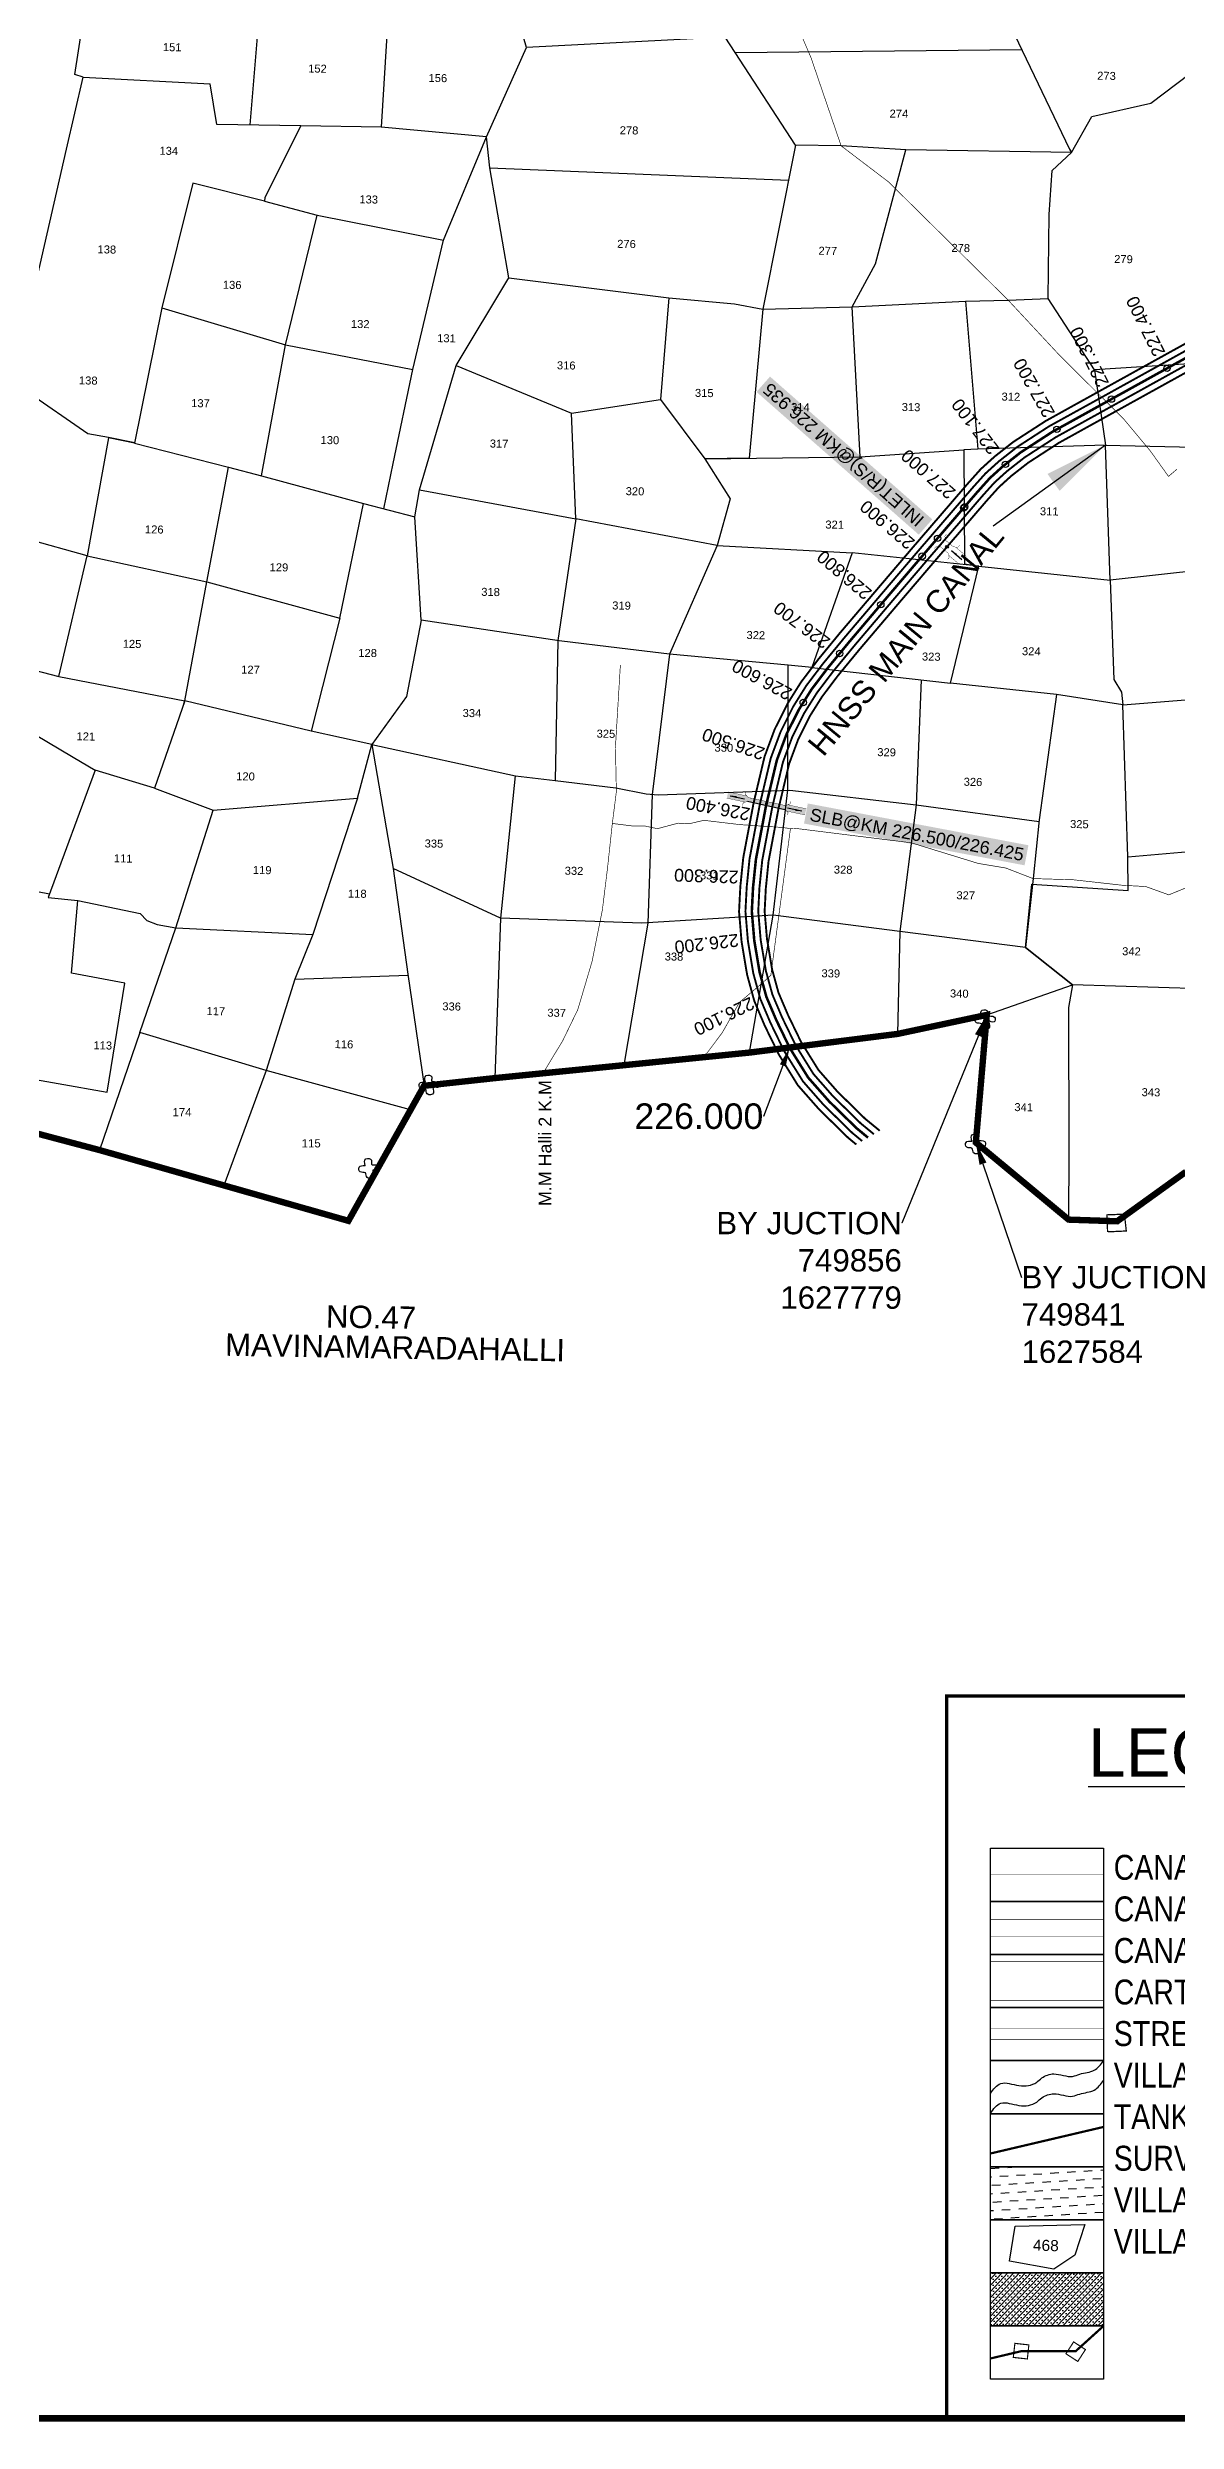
# Model space of a CAD drawing. Header units: feet. Extents: x 745555 to 752207, y 1625558 to 1632619.
# Drawn here: x 748389 to 750157, y 1625558 to 1629276 of the extents above; entities that cross this region are included whole.
import ezdxf
from ezdxf import colors
from ezdxf.entities.mleader import LeaderData, LeaderLine
from ezdxf.enums import TextEntityAlignment as Align
from ezdxf.math import Vec2, Vec3

# ---------------------------------------------------------------- set-up
doc = ezdxf.new("R2010")
doc.units = ezdxf.units.FT
doc.header["$LTSCALE"] = 15
doc.header["$MEASUREMENT"] = 0
doc.header["$PDMODE"] = 32
doc.header["$PDSIZE"] = 10
doc.linetypes.add('ACAD_ISO02W100', pattern=[15, 12, -3])
doc.linetypes.add('HIDDEN2', pattern=[0.1875, 0.125, -0.0625])
for name, color, linetype in [('CANAL1', 7, 'Continuous'), ('CRDS STONES', 7, 'Continuous'), ('CSMark', 72, 'Continuous'), ('PAPER SIZE', 10, 'Continuous'), ('PLOT', 7, 'Continuous'), ('PLOT NO', 7, 'Continuous'), ('ROADS', 6, 'Continuous'), ('STRUCTURE', 5, 'Continuous'), ('TABLE', 7, 'Continuous'), ('tank', 4, 'Continuous'), ('TEXT', 1, 'Continuous'), ('TITLEBLOCK', 7, 'Continuous'), ('VILLAGE', 30, 'Continuous'), ('VILLAGE STONES', 240, 'Continuous')]:
    doc.layers.add(name, color=color, linetype=linetype)
doc.layers.add('VILLAGE BOUNDRY', color=5, linetype='HIDDEN2', lineweight=100)
doc.styles.add('A', font='arial.ttf')
doc.styles.add('ARIALN', font='ARIALN.TTF')
doc.styles.get("Standard").update_dxf_attribs({"font": 'arial.ttf'})
doc.linetypes.add('DOTS', pattern='A,1e-06,-3,["●",Standard,S=3,R=0,X=-1.25,Y=-1.25],-3', length=6.000001)
doc.dimstyles.get("Standard").update_dxf_attribs({"dimtxt": 0.18, "dimasz": 40, "dimexe": 0.18, "dimexo": 0.0625, "dimgap": 0.09, "dimtad": 0, "dimtih": 1, "dimtoh": 1, "dimdec": 4, "dimzin": 0, "dimdsep": 46, "dimtxsty": 'Standard', "dimcen": 0.09, "dimadec": 0, "dimazin": 0, "dimtfac": 1, "dimtdec": 4, "dimtofl": 0, "dimtmove": 0, "dimatfit": 3, "dimfxl": 1, "dimtolj": 1, "dimtzin": 0, "dimarcsym": 0})

# ---------------------------------------------------------------- blocks, each defined once
blk = doc.blocks.new('SLB')
at = {"layer": 'STRUCTURE'}
h = blk.add_hatch(dxfattribs=at)
h.set_pattern_fill('DOTS', color=6, scale=20, angle=320.3722, style=0)
h.set_pattern_definition([(320.372247934, (-159.4327, -72.9564), (1.2786241598, 0.5641323054), [0, -1.25])])
h.paths.add_polyline_path([(769699.5, 1706871.1), (769699.5, 1706861.1), (769729.1, 1706861.1), (769732.1, 1706863.1), (769792.1, 1706863.1), (769795.1, 1706861.1), (769824.7, 1706861.1), (769824.7, 1706871.1), (769795.1, 1706871.1), (769792.1, 1706869.1), (769732.1, 1706869.1), (769729.1, 1706871.1)])
at = {"layer": 'STRUCTURE', "color": 6, "linetype": 'ACAD_ISO02W100', "ltscale": 0.5, "const_width": 0.5}
for points in [[(769699.5, 1706871.1), (769729.1, 1706871.1)], [(769699.5, 1706861.1), (769729.1, 1706861.1)], [(769795.1, 1706871.1), (769824.7, 1706871.1)], [(769795.1, 1706861.1), (769824.7, 1706861.1)]]:
    blk.add_lwpolyline(points, dxfattribs=at)
at = {"layer": 'STRUCTURE', "color": 6, "const_width": 0.628}
for points in [[(769726.1, 1706877.1), (769726.1, 1706873.1), (769732.1, 1706869.1), (769792.1, 1706869.1), (769798.1, 1706873.1), (769798.1, 1706877.1)], [(769726.1, 1706855.1), (769726.1, 1706859.1), (769732.1, 1706863.1), (769792.1, 1706863.1), (769798.1, 1706859.1), (769798.1, 1706855.1)]]:
    blk.add_lwpolyline(points, dxfattribs=at)
at = {"layer": 'STRUCTURE', "color": 6}
blk.add_lwpolyline([(769732.1, 1706863.1), (769792.1, 1706863.1)], dxfattribs=at)
blk.add_lwpolyline([(769732.1, 1706863.1), (769792.1, 1706863.1)], dxfattribs=at)
at = {"layer": 'STRUCTURE', "color": 0}
blk.add_circle((769762.1, 1706866.1), 1.24, dxfattribs=at)
for points in [[(769703.8, 1706866), (769726.7, 1706866)], [(769818.6, 1706865.8), (769795.7, 1706865.8)]]:
    blk.add_leader(points, dimstyle='Standard', override={"dimasz": 10, "dimgap": 0.09, "dimtad": 0}, dxfattribs=at)
blk = doc.blocks.new('IN')
at = {"layer": 'STRUCTURE', "color": 190, "const_width": 0.5}
for points in [[(763871.3, 1696666), (763849.3, 1696666)], [(763895.1, 1696672), (763895.1, 1696668), (763889.1, 1696664), (763881.7, 1696664), (763874.3, 1696664), (763868.3, 1696668), (763868.3, 1696672)], [(763871.3, 1696649.2), (763849.3, 1696649.2)], [(763868.3, 1696643.2), (763868.3, 1696647.2), (763874.3, 1696651.2), (763881.7, 1696651.2), (763881.7, 1696651.2), (763881.7, 1696651.2), (763889.1, 1696651.2), (763895.1, 1696647.2), (763895.1, 1696643.2)]]:
    blk.add_lwpolyline(points, dxfattribs=at)
at = {"layer": 'STRUCTURE', "color": 0}
blk.add_circle((763881.7, 1696657.6), 2.11, dxfattribs=at)
blk.add_leader([(763872.7, 1696657.6), (763851.2, 1696657.6)], dimstyle='Standard', override={"dimasz": 10, "dimgap": 0.09, "dimtad": 0}, dxfattribs=at)

msp = doc.modelspace()

# ---------------------------------------------------------------- hatches: boundary and pattern name
at = {"layer": 'tank'}
h = msp.add_hatch(dxfattribs=at)
h.set_pattern_fill('DASH', color=256, scale=105.573523, angle=3.5405, style=0)
h.set_pattern_definition([(3.5405362, (77974.335, 151350.419), (12.35654499, 13.98646016), [13.19669034, -13.19669034])])
h.paths.add_polyline_path([(749865.6, 1625956.9), (750042.8, 1625956.9), (750042.8, 1625873.7), (749865.6, 1625873.7)])
at = {"layer": 'VILLAGE', "linetype": 'Continuous'}
h = msp.add_hatch(dxfattribs=at)
h.set_pattern_fill('SACNCR', color=256, scale=70.910198, angle=1.5303, style=0)
h.set_pattern_definition([(46.53031993, (77974.3346, 151350.419), (-4.82458718, 4.57351249), []), (46.53031993, (77979.034, 151350.545), (-4.82458718, 4.57351249), [0, -6.64783107])])
h.paths.add_polyline_path([(749865.6, 1625790.6), (750042.8, 1625790.6), (750042.8, 1625707.5), (749865.6, 1625707.5)])

# ---------------------------------------------------------------- linework, layer by layer
for p in [(749825.2, 1628556.4), (749825.2, 1628556.4), (749825.2, 1628556.4), (749782.8, 1628507.1), (749782.8, 1628507.1), (749782.8, 1628507.1)]:
    msp.add_point(p)
at = {"layer": 'CANAL1', "color": 1, "const_width": 3}
for points in [[(749655.6, 1627557.7), (749642.3, 1627568.7), (749596.9, 1627613.2), (749564, 1627650.5), (749534.2, 1627698.7), (749512.1, 1627743.9), (749495.8, 1627782.5), (749484.6, 1627823.3), (749475.9, 1627875), (749471.9, 1627922.4), (749473.9, 1627961.7), (749478.5, 1628007), (749494.7, 1628092.6), (749511.9, 1628165.4), (749527.8, 1628208.1), (749547.9, 1628248.2), (749568.9, 1628281.7), (749595.4, 1628316.7), (749629.7, 1628358.5), (749688.1, 1628427.1), (749743.5, 1628492.1), (749829.8, 1628592.3), (749850.6, 1628615.5), (749872.4, 1628635.2), (749901.5, 1628658), (749952.2, 1628690.8), (750032.3, 1628735.2), (750204.9, 1628830.7)], [(749692.3, 1627579.3), (749669, 1627598.4), (749625.9, 1627640.7), (749596.3, 1627674.4), (749569.2, 1627718), (749548.6, 1627760.5), (749533.6, 1627795.7), (749523.7, 1627831.9), (749515.6, 1627880), (749512, 1627923.1), (749513.8, 1627958.6), (749518.1, 1628001.2), (749533.8, 1628084.3), (749550.3, 1628153.8), (749564.5, 1628192.1), (749582.8, 1628228.6), (749601.9, 1628259), (749626.8, 1628292), (749660.4, 1628332.8), (749718.5, 1628401.2), (749773.9, 1628466.1), (749859.8, 1628565.9), (749879, 1628587.2), (749898.2, 1628604.6), (749924.8, 1628625.4), (749972.8, 1628656.5), (750051.7, 1628700.2), (750224.8, 1628796)]]:
    msp.add_lwpolyline(points, dxfattribs=at)
at = {"layer": 'CANAL1', "color": 5, "const_width": 3}
for points in [[(749664.8, 1627563.1), (749649, 1627576.1), (749604.1, 1627620.1), (749572.1, 1627656.5), (749542.9, 1627703.5), (749521.2, 1627748.1), (749505.2, 1627785.8), (749494.3, 1627825.5), (749485.8, 1627876.3), (749481.9, 1627922.6), (749483.9, 1627960.9), (749488.4, 1628005.5), (749504.5, 1628090.6), (749521.5, 1628162.5), (749537, 1628204.1), (749556.6, 1628243.3), (749577.1, 1628276.1), (749603.2, 1628310.5), (749637.4, 1628352), (749695.7, 1628420.6), (749751.1, 1628485.6), (749837.3, 1628585.7), (749857.7, 1628608.4), (749878.8, 1628627.5), (749907.3, 1628649.9), (749957.3, 1628682.3), (750037.2, 1628726.4), (750209.9, 1628822.1)], [(749683.1, 1627573.9), (749662.3, 1627591), (749618.6, 1627633.8), (749588.2, 1627668.5), (749560.5, 1627713.2), (749539.5, 1627756.4), (749524.2, 1627792.4), (749513.9, 1627829.8), (749505.7, 1627878.8), (749502, 1627922.9), (749503.8, 1627959.4), (749508.2, 1628002.7), (749524, 1628086.4), (749540.7, 1628156.7), (749555.3, 1628196.1), (749574.1, 1628233.5), (749593.6, 1628264.7), (749618.9, 1628298.1), (749652.8, 1628339.2), (749710.9, 1628407.7), (749766.3, 1628472.6), (749852.3, 1628572.5), (749871.9, 1628594.3), (749891.7, 1628612.2), (749919, 1628633.6), (749967.6, 1628665.1), (750046.8, 1628708.9), (750219.8, 1628804.7)]]:
    msp.add_lwpolyline(points, dxfattribs=at)
at = {"layer": 'CANAL1', "color": 1, "linetype": 'HIDDEN2', "ltscale": 5, "const_width": 4}
msp.add_lwpolyline([(749673.9, 1627568.5), (749655.6, 1627583.6), (749612.8, 1627625.5), (749580.2, 1627662.5), (749551.7, 1627708.3), (749530.4, 1627752.2), (749514.7, 1627789.1), (749504.1, 1627827.6), (749495.7, 1627877.5), (749491.9, 1627922.7), (749493.8, 1627960.1), (749498.3, 1628004.1), (749514.2, 1628088.5), (749515, 1628091.8), (749531.1, 1628159.6), (749546.2, 1628200.1), (749565.4, 1628238.4), (749572.5, 1628249.9), (749585.4, 1628270.4), (749611.1, 1628304.3), (749645.1, 1628345.6), (749703.3, 1628414.2), (749758.7, 1628479.1), (749825.2, 1628556.4), (749844.8, 1628579.1), (749864.8, 1628601.4), (749885.3, 1628619.9), (749913.2, 1628641.7), (749962.5, 1628673.7), (750042, 1628717.7), (750214.9, 1628813.4)], dxfattribs=at)
at = {"layer": 'CANAL1', "color": 1, "linetype": 'HIDDEN2', "ltscale": 100, "const_width": 0.869}
msp.add_lwpolyline([(749865.6, 1626414), (750042.8, 1626414)], dxfattribs=at)
at = {"layer": 'CANAL1', "color": 5, "ltscale": 100, "const_width": 0.869}
for points in [[(750042.8, 1626343.9), (749865.6, 1626343.9)], [(750042.8, 1626317.9), (749865.6, 1626317.9)]]:
    msp.add_lwpolyline(points, dxfattribs=at)
at = {"layer": 'CANAL1', "color": 1, "ltscale": 100, "const_width": 0.869}
for points in [[(750042.8, 1626278.2), (749865.6, 1626278.2)], [(750042.8, 1626217.4), (749865.6, 1626217.4)]]:
    msp.add_lwpolyline(points, dxfattribs=at)
at = {"layer": 'CSMark', "color": 3}
for p in [(750142.3, 1628773.2), (750055.2, 1628725), (749969.8, 1628677.7), (749889.2, 1628622.9), (749823.7, 1628554.6), (749758.7, 1628479.1), (749693.9, 1628403.1), (749629.5, 1628326.7), (749572.5, 1628249.9)]:
    msp.add_point(p, dxfattribs=at)
at = {"layer": 'PAPER SIZE', "color": 5}
for points, const_width in [([(752201.5, 1632614.1), (745560.3, 1632614.1), (745560.3, 1625562.9), (752201.5, 1625562.9)], 10), ([(750855.5, 1625562.9), (749797.1, 1625562.9), (749797.1, 1626694.2), (750855.5, 1626694.2)], 5)]:
    msp.add_lwpolyline(points, close=True, dxfattribs=dict(at, const_width=const_width))
at = {"layer": 'PLOT'}
for points in [[(748340.6, 1628775.1), (748373.1, 1628917.4), (748418.6, 1629116.4), (748444.4, 1629229.4), (748431.6, 1629233.5), (748457.3, 1629402.7), (748465.9, 1629448.8), (748499.4, 1629549.6), (748481, 1629600.7), (748497.6, 1629688.3)], [(750295.6, 1629070.5), (750234.5, 1628783.7), (750028.6, 1628771), (749956, 1628882.6), (749957.7, 1629014), (749962.3, 1629082.9), (749992.5, 1629111.2), (749732.9, 1629115.2), (749631.8, 1629121.7), (749560.3, 1629122.5), (749465.9, 1629267.6), (749450, 1629291.9), (749138.7, 1629275.5), (749120, 1629340.2), (749066.3, 1629517), (749070.2, 1629531.1), (749223.9, 1629549.4), (749246.6, 1629552.1), (749461, 1629577.8), (749504.3, 1629583.7)], [(748724.3, 1629380.4), (748705.4, 1629154.4)], [(748923.9, 1629355.2), (748911.2, 1629151)], [(749897.2, 1629309.3), (749989.4, 1629116.3), (749989.4, 1629116.3), (749992.5, 1629111.2), (750024.7, 1629167.6), (750117.1, 1629188.5), (750198.3, 1629249.9), (750295.6, 1629070.5), (750360.3, 1628951.2), (750513.9, 1628904.3), (750498, 1628936.1), (750440.7, 1629055), (750477.4, 1629174.8), (750491.9, 1629292.8)], [(749081.5, 1629087.3), (749076.2, 1629135.6), (749138.7, 1629275.5)], [(749465.9, 1629267.6), (749914.7, 1629272.7)], [(748444.4, 1629229.4), (748643.4, 1629218.8)], [(749076.2, 1629135.6), (748911.2, 1629151), (748785.3, 1629153.1), (748654, 1629155.2), (748643.4, 1629218.8)], [(748785.3, 1629153.1), (748728.9, 1629040.7), (748728.5, 1629035.2), (748811.1, 1629013.1), (749008.8, 1628973.9), (749076.2, 1629135.6)], [(748915.4, 1628553.3), (748930.2, 1628624.2), (748961.1, 1628771.3), (749008.8, 1628973.9), (749076.2, 1629135.6)], [(749560.3, 1629122.5), (749509.1, 1628865.7), (749487.6, 1628632.5), (749418.4, 1628631.6), (749661.7, 1628634.7), (749823.9, 1628645.7)], [(749661.7, 1628634.7), (749648.9, 1628869.7), (749685.8, 1628936.9), (749732.9, 1629115.2)], [(749111.4, 1628914.9), (749081.5, 1629087.3), (749549.4, 1629067.9)], [(748728.5, 1629035.2), (748616.1, 1629063.1), (748567.5, 1628868.1), (748761.4, 1628809.9)], [(748760.9, 1628807.9), (748811.1, 1629013.1)], [(748973.9, 1628378.8), (748963.9, 1628540.5), (748971.1, 1628583), (749028.6, 1628777.7), (749111.4, 1628914.9), (749362.1, 1628883.7), (749464.8, 1628874), (749509.1, 1628865.7), (749648.9, 1628869.7), (749659.4, 1628870), (749826.4, 1628878.3), (749893.6, 1628879.9), (749956, 1628882.6)], [(749362.1, 1628883.7), (749348.7, 1628724.2), (749418.4, 1628631.6), (749458.1, 1628569), (749437.5, 1628495.9), (749216.1, 1628537.5), (749209.7, 1628703), (749348.7, 1628724.2)], [(748567.5, 1628868.1), (748525, 1628656.1), (748672, 1628618.6)], [(749826.4, 1628878.3), (749845.8, 1628646.4)], [(748723.8, 1628604.9), (748761.2, 1628809.9), (748961.1, 1628771.3)], [(748525, 1628656.1), (748484.3, 1628664.5), (748450.9, 1628479.5), (748263.1, 1628532), (748321.6, 1628786.3), (748340.6, 1628775.1), (748355.3, 1628737.9), (748451.8, 1628671.3), (748484.4, 1628665.4), (748525.2, 1628657.2)], [(749028.6, 1628777.7), (749209.7, 1628703)], [(750028.6, 1628771), (750045.7, 1628653.1), (750370.8, 1628645.6), (750414.3, 1628644.6), (750425.7, 1628774.7)], [(750045.7, 1628653.1), (749845.8, 1628646.4), (749823.9, 1628645.7), (749825.1, 1628467.2), (749847.4, 1628463.2), (750053.3, 1628441.5), (750058.8, 1628286.1), (750071.1, 1628266.3), (750072.9, 1628246.5), (749969, 1628262.3), (749803.3, 1628280.1), (749847.4, 1628463.2), (749649, 1628484.1), (749585.9, 1628304.6), (749803.3, 1628280.1)], [(750374.1, 1628465.9), (750275.7, 1628466), (750053.3, 1628441.5), (750045.7, 1628653.1)], [(748406.5, 1628290.9), (748450.9, 1628479.5), (748638.4, 1628439), (748672, 1628618.6), (748723.8, 1628604.9), (748883.7, 1628561.6)], [(748602.2, 1628248.3), (748603.5, 1628252.6), (748638.4, 1628439), (748846.8, 1628382.2), (748883.7, 1628561.6), (748963.9, 1628540.5)], [(748971.1, 1628583), (749216.1, 1628537.5), (749187.8, 1628347)], [(749437.5, 1628495.9), (749363, 1628325.5)], [(749437.5, 1628495.9), (749649, 1628484.1)], [(750072.9, 1628246.5), (750249.8, 1628260.6), (750283.1, 1628264.2), (750275.7, 1628466)], [(748846.8, 1628382.2), (748801.8, 1628204.8)], [(749585.9, 1628304.6), (749548.9, 1628308.2), (749363, 1628325.5), (749284.4, 1628335.1), (749190.1, 1628346.7), (748973.9, 1628378.8), (748950.9, 1628259.1), (748896.6, 1628184.1)], [(749187.8, 1628347), (749183.6, 1628127.9)], [(749363, 1628325.5), (749335.8, 1628106), (749328.8, 1627904.1), (749291.2, 1627681.9)], [(748290.7, 1628246.2), (748307.8, 1628316.2), (748406.5, 1628290.9), (748603.5, 1628252.6), (748602.2, 1628248.3)], [(749488.3, 1627701.7), (749525.5, 1627916.9), (749548.3, 1628113.2), (749548.9, 1628308.2)], [(748896.6, 1628184.1), (748801.8, 1628204.8), (748603.5, 1628252.6), (748556, 1628115.8), (748647.9, 1628081.5)], [(749757.3, 1628285.3), (749749.3, 1628089.8), (749723.9, 1627891.4), (749720.1, 1627730.9)], [(749969, 1628262.3), (749942.2, 1628066.3), (749932.4, 1627974.2), (749920.4, 1627866.1), (749994.4, 1627807.7)], [(748391.7, 1627949.9), (748246.8, 1627978), (748292.6, 1628155.9), (748228.3, 1628178.8), (748290.7, 1628246.2), (748428.9, 1628164.1), (748463.2, 1628143.7)], [(749860, 1627760.7), (749994.4, 1627807.7), (749920.4, 1627866.1), (749930.5, 1627965.5), (750081.5, 1627955.6), (750080.7, 1628008.4), (750072.9, 1628246.5)], [(748874.3, 1628100.2), (748896.6, 1628184.1)], [(748896.6, 1628184.1), (748930.1, 1627989.9)], [(748896.6, 1628184.1), (749121.8, 1628134.9), (749183.6, 1628127.9), (749278.8, 1628116.5), (749326.5, 1628106.9), (749345, 1628105.2), (749551.3, 1628112.9), (749749.3, 1628089.8), (749941.8, 1628063.5)], [(748556, 1628115.8), (748463.3, 1628144.1), (748389.9, 1627944.8), (748436.2, 1627940.1)], [(749090, 1627661.8), (749098.7, 1627912.1), (749121.8, 1628134.9)], [(748589.5, 1627897), (748647.9, 1628081.5), (748874.3, 1628100.2), (748804.2, 1627886.7)], [(750080.7, 1628008.4), (750261, 1628023.9), (750524.3, 1628035.3), (750522.9, 1627946)], [(749920.4, 1627866.1), (749723.5, 1627891.4), (749525.5, 1627916.9), (749319.7, 1627904.4), (749098.2, 1627912.1), (748930.1, 1627989.9), (748953.1, 1627824.5), (748978.5, 1627649.7)], [(748240.1, 1627610), (748312.7, 1627742.2), (748328.7, 1627666.9), (748482.2, 1627639.6), (748509.8, 1627810.2), (748426, 1627825.8), (748436.2, 1627940.1), (748533.7, 1627919.7), (748544.4, 1627908.6), (748560.6, 1627902.4), (748589.5, 1627897)], [(750682.8, 1627917.6), (750579.1, 1627949.2), (750521.1, 1627945.9), (750288.4, 1627932.6), (750398.4, 1627795.2), (749994.4, 1627807.7), (749987.8, 1627772.5), (749988.5, 1627545.3), (749988.1, 1627440.1)], [(748957.3, 1627612), (748731, 1627673.7), (748533.5, 1627733.3), (748589.5, 1627897), (748804.2, 1627886.7), (748776, 1627816.6), (748731, 1627673.7)], [(748776, 1627816.6), (748953.4, 1627822.8)], [(748533.5, 1627733.3), (748470.3, 1627549)], [(748731, 1627673.7), (748664.8, 1627493.7)]]:
    msp.add_lwpolyline(points, dxfattribs=at)
at = {"layer": 'PLOT NO'}
for points in [[(749865.6, 1626455.6), (750042.8, 1626455.6), (750042.8, 1626372.5), (749865.6, 1626372.5)], [(749865.6, 1626372.5), (750042.8, 1626372.5), (750042.8, 1626289.3), (749865.6, 1626289.3)], [(749865.6, 1626289.3), (750042.8, 1626289.3), (750042.8, 1626206.2), (749865.6, 1626206.2)], [(749865.6, 1626206.2), (750042.8, 1626206.2), (750042.8, 1626123.1), (749865.6, 1626123.1)], [(749865.6, 1626123.1), (750042.8, 1626123.1), (750042.8, 1626040), (749865.6, 1626040)], [(749865.6, 1626040), (750042.8, 1626040), (750042.8, 1625956.9), (749865.6, 1625956.9)], [(749865.6, 1625956.9), (750042.8, 1625956.9), (750042.8, 1625873.7), (749865.6, 1625873.7)], [(749865.6, 1625873.7), (750042.8, 1625873.7), (750042.8, 1625790.6), (749865.6, 1625790.6)], [(749865.6, 1625790.6), (750042.8, 1625790.6), (750042.8, 1625707.5), (749865.6, 1625707.5)], [(749865.6, 1625707.5), (750042.8, 1625707.5), (750042.8, 1625624.4), (749865.6, 1625624.4)]]:
    msp.add_lwpolyline(points, close=True, dxfattribs=at)
msp.add_lwpolyline([(749895.3, 1625809.2), (749904.3, 1625863.9), (750013.8, 1625866.4), (749998, 1625818.4), (749964.9, 1625796.4), (749895.3, 1625809.2)], dxfattribs=at)
at = {"layer": 'PLOT NO', "color": 4}
for points in [[(749865.6, 1626071.7), (749881.8, 1626087.3), (749910.3, 1626084), (749938.1, 1626089.3), (749946.3, 1626095.9), (749965.1, 1626102.3), (749979.9, 1626099.9), (749994.4, 1626098.4), (750005.5, 1626101.9), (750028.4, 1626108.1), (750042.8, 1626123.1)], [(749865.6, 1626040.5), (749881.8, 1626056.2), (749910.3, 1626052.9), (749938.1, 1626058.2), (749946.3, 1626064.8), (749965.1, 1626071.2), (749979.9, 1626068.8), (749994.4, 1626067.2), (750005.5, 1626070.8), (750028.4, 1626076.9), (750042.8, 1626092)]]:
    msp.add_spline(points, degree=3, dxfattribs=at)
at = {"layer": 'ROADS', "linetype": 'HIDDEN2', "ltscale": 10, "const_width": 1}
for points in [[(750157.9, 1628615.3), (750144.6, 1628604), (750115.8, 1628644.3), (750074.3, 1628694), (749973.7, 1628793.9), (749893.6, 1628879.9), (749760.6, 1629011.3), (749705.9, 1629065.3), (749631.8, 1629121.7), (749605.6, 1629198.3), (749584.6, 1629259.8), (749552.4, 1629335)], [(749273.4, 1628060.5), (749279.7, 1628110.1), (749278.3, 1628180.8), (749286, 1628308.7)], [(749164.9, 1627669.3), (749195.8, 1627720.5), (749219.2, 1627768.8), (749233, 1627815.1), (749241.8, 1627845), (749257.7, 1627924.4), (749265.8, 1627990), (749273.4, 1628060.5), (749306.2, 1628056.4), (749324.9, 1628056.4), (749344, 1628052.3), (749376.4, 1628061), (749393.6, 1628060), (749416.9, 1628065.4), (749473.1, 1628058.7), (749538.8, 1628054.3), (749552.4, 1628052.5)], [(750175.9, 1627961.3), (750145.1, 1627948.7), (750109, 1627961.7), (750072.6, 1627963.7), (749995.7, 1627972.3), (749932.4, 1627974.2), (749889.8, 1627990.7), (749846.2, 1627998), (749741.7, 1628030.2), (749650.9, 1628041.5), (749561.1, 1628052.7), (749552.4, 1628052.5), (749538, 1627944.6), (749529.3, 1627879.6), (749521.7, 1627822.8), (749506.9, 1627809.3), (749472.6, 1627780.4), (749445.6, 1627732.9), (749416.9, 1627694.5)], [(749865.6, 1626156), (750042.8, 1626156)]]:
    msp.add_lwpolyline(points, dxfattribs=at)
at = {"layer": 'ROADS', "linetype": 'DOTS', "ltscale": 0.2, "const_width": 1}
msp.add_lwpolyline([(749865.6, 1626173.4), (750042.8, 1626173.4)], dxfattribs=at)
at = {"layer": 'VILLAGE BOUNDRY', "lineweight": -2, "ltscale": 15, "const_width": 10}
msp.add_lwpolyline([(750171.9, 1627515), (750064.2, 1627437.5), (749988.1, 1627440.1), (749842.8, 1627560.8), (749860, 1627760.7), (749720.1, 1627730.9), (749488.3, 1627701.7), (749291.2, 1627681.9), (749090, 1627661.8), (748978.5, 1627649.7), (748860, 1627438.2), (748664.8, 1627493.7), (748470.5, 1627548.9), (748240.1, 1627610)], dxfattribs=at)
at = {"layer": 'VILLAGE BOUNDRY', "linetype": 'ACAD_ISO02W100', "ltscale": 2, "const_width": 3.48}
for points in [[(749865.6, 1625977.6), (750042.8, 1626019.2)], [(749865.6, 1625656.6), (749914.6, 1625668.2), (749999.4, 1625668.2), (750042.8, 1625707.5)]]:
    msp.add_lwpolyline(points, dxfattribs=at)
at = {"layer": 'VILLAGE STONES', "const_width": 2}
msp.add_lwpolyline([(750049.7, 1627421), (750078.5, 1627422.3), (750075.6, 1627448.6), (750048, 1627447.6), (750049.2, 1627420.9)], dxfattribs=at)
at = {"layer": 'VILLAGE STONES', "const_width": 1.77}
for points in [[(749904, 1625680.3), (749925.9, 1625677.9), (749923.5, 1625655.9), (749901.5, 1625658.3)], [(749984, 1625664), (749996, 1625682.6), (750014.5, 1625670.6), (750002.5, 1625652)]]:
    msp.add_lwpolyline(points, close=True, dxfattribs=at)
at = {"layer": 'VILLAGE STONES'}
for points in [[(749851.5, 1627757.7), (749852.9, 1627768.2), (749861.5, 1627766.1), (749861.3, 1627760.2), (749872.1, 1627757.3), (749871.3, 1627749.7), (749863.2, 1627750.8), (749864.3, 1627741.3), (749854.4, 1627739.6), (749851.8, 1627746.8), (749843.7, 1627748.5), (749842.5, 1627755.9), (749851.6, 1627757.9)], [(748980.5, 1627655.1), (748981.9, 1627665.6), (748990.5, 1627663.6), (748990.3, 1627657.7), (749001.1, 1627654.8), (749000.3, 1627647.1), (748992.2, 1627648.2), (748993.3, 1627638.8), (748983.4, 1627637), (748980.8, 1627644.3), (748972.7, 1627646), (748971.5, 1627653.3), (748980.5, 1627655.3)], [(749836.4, 1627562.6), (749837.8, 1627573.2), (749846.4, 1627571.1), (749846.2, 1627565.2), (749857, 1627562.3), (749856.2, 1627554.7), (749848.1, 1627555.8), (749849.2, 1627546.3), (749839.3, 1627544.6), (749836.7, 1627551.8), (749828.6, 1627553.5), (749827.4, 1627560.9), (749836.5, 1627562.8)], [(748886.1, 1627524.4), (748887.4, 1627535.2), (748896.2, 1627533.2), (748896.1, 1627527.2), (748907.2, 1627524.4), (748906.6, 1627516.5), (748898.2, 1627517.5), (748899.5, 1627507.9), (748889.4, 1627505.9), (748886.6, 1627513.3), (748878.2, 1627514.9), (748876.9, 1627522.4), (748886.2, 1627524.6)]]:
    msp.add_spline(points, degree=3, dxfattribs=at)

# ---------------------------------------------------------------- block references
at = {"layer": 'STRUCTURE', "color": 0}
for name, p, rotation in [('IN', (2429144.7, 2429715.1), 139.7445249585332), ('SLB', (-362691.1, 121797.3), 347.8332808155897)]:
    msp.add_blockref(name, p, dxfattribs=dict(at, rotation=rotation))

# ---------------------------------------------------------------- texts
at = {"layer": 'CSMark', "color": 1}
for s, rotation, p in [('227.400', 116.4609, (750131.1, 1628793.8)), ('227.300', 116.4609, (750042.9, 1628745.9)), ('227.200', 119.5535, (749958.8, 1628698.6)), ('227.100', 127.5728, (749872.6, 1628642)), ('227.000', 138.7239, (749806.1, 1628574.1)), ('226.900', 139.5272, (749742.4, 1628495.4)), ('226.800', 139.6515, (749675.1, 1628416.7)), ('226.700', 142.903, (749610.3, 1628340.5)), ('226.600', 151.5424, (749552.1, 1628261.3)), ('226.500', 161.319, (749510.8, 1628168.6)), ('226.400', 169.2971, (749488.5, 1628074.4)), ('226.300', 178.1365, (749471.1, 1627976.4)), ('226.200', 186.5713, (749471.3, 1627877.9)), ('226.100', 205.9591, (749493.9, 1627780.6))]:
    msp.add_text(s, height=20, rotation=rotation, dxfattribs=at).set_placement(p, align=Align.MIDDLE_LEFT)
at = {"layer": 'PLOT NO'}
for s, height, rotation, p in [('151', 12.53, 359.0512, (748569.3, 1629270.1)), ('152', 12.53, 359.0512, (748796.8, 1629236.6)), ('156', 12.53, 359.0512, (748985.4, 1629221.8)), ('273', 12.53, 359.0512, (750032.8, 1629225.3)), ('278', 12.53, 359.0512, (749284.9, 1629139.9)), ('274', 12.53, 359.0512, (749707.6, 1629166)), ('134', 12.53, 359.0512, (748563.9, 1629107.8)), ('133', 12.53, 359.0512, (748877.1, 1629031.7)), ('138', 12.53, 359.0512, (748466.9, 1628953.4)), ('276', 12.53, 359.0512, (749280.9, 1628962)), ('277', 12.53, 359.0512, (749596.3, 1628951.2)), ('278', 12.53, 359.0512, (749804.4, 1628955.7)), ('279', 12.53, 359.0512, (750059.4, 1628938.3)), ('136', 12.53, 359.0512, (748663.2, 1628897.9)), ('132', 12.53, 359.0512, (748863.8, 1628836.6)), ('131', 12.53, 359.0512, (748998.9, 1628814.3)), ('316', 12.53, 359.0512, (749186.5, 1628771.8)), ('138', 12.53, 359.0512, (748437.8, 1628748.2)), ('315', 12.53, 359.0512, (749402.7, 1628728.6)), ('312', 12.53, 359.0512, (749883, 1628722.8)), ('137', 12.53, 359.0512, (748613.6, 1628712.6)), ('314', 12.53, 359.0512, (749553.3, 1628706.5)), ('313', 12.53, 359.0512, (749726.6, 1628706.5)), ('130', 12.53, 359.0512, (748816.3, 1628654.8)), ('317', 12.53, 359.0512, (749081.3, 1628649.3)), ('320', 12.53, 359.0512, (749294.2, 1628574.7)), ('311', 12.53, 359.0512, (749943.1, 1628543.2)), ('126', 12.53, 359.0512, (748541.2, 1628514.9)), ('321', 12.53, 359.0512, (749607, 1628522.4)), ('129', 12.53, 359.0512, (748736.5, 1628455.6)), ('318', 12.53, 359.0512, (749068, 1628417)), ('319', 12.53, 359.0512, (749273.1, 1628395.7)), ('322', 12.53, 359.0512, (749483.5, 1628349.4)), ('125', 12.53, 359.0512, (748506.4, 1628335.7)), ('128', 12.53, 359.0512, (748875.4, 1628321.5)), ('323', 12.53, 359.0512, (749758.3, 1628315.7)), ('324', 12.53, 359.0512, (749915, 1628324.1)), ('127', 12.53, 359.0512, (748691.9, 1628295.3)), ('334', 12.53, 359.0512, (749038.8, 1628227.3)), ('121', 12.53, 359.0512, (748434, 1628190.8)), ('325', 12.53, 359.0512, (749248.7, 1628195)), ('330', 12.53, 359.0512, (749433.4, 1628173.1)), ('329', 12.53, 359.0512, (749688.4, 1628166)), ('120', 12.53, 359.0512, (748684.1, 1628128.2)), ('326', 12.53, 359.0512, (749823.7, 1628119.6)), ('325', 12.53, 359.0512, (749990.3, 1628053.4)), ('335', 12.53, 359.0512, (748979.3, 1628023)), ('111', 12.53, 359.0512, (748492.5, 1627999.7)), ('119', 12.53, 359.0512, (748710.2, 1627981.5)), ('332', 12.53, 359.0512, (749198.7, 1627980.3)), ('328', 12.53, 359.0512, (749620.3, 1627982.1)), ('118', 12.53, 359.0512, (748859.2, 1627944.5)), ('331', 12.53, 359.0512, (749410.6, 1627973.1)), ('327', 12.53, 359.0512, (749812.3, 1627941.9)), ('338', 12.53, 359.0512, (749355.3, 1627846)), ('342', 12.53, 359.0512, (750071.9, 1627854.2)), ('339', 12.53, 359.0512, (749600.9, 1627819.7)), ('117', 12.53, 359.0512, (748637.6, 1627760.5)), ('336', 12.53, 359.0512, (749007, 1627767.9)), ('337', 12.53, 359.0512, (749171.5, 1627758)), ('340', 12.53, 359.0512, (749802.2, 1627788.1)), ('113', 12.53, 359.0512, (748460.5, 1627706.9)), ('116', 12.53, 359.0512, (748838.4, 1627708.7)), ('M.M Halli 2 K.M', 20, 90, (749178, 1627461.4)), ('341', 12.53, 359.0512, (749903.1, 1627610.1)), ('343', 12.53, 359.0512, (750102.4, 1627633.5))]:
    msp.add_text(s, height=height, rotation=rotation, dxfattribs=at).set_placement(p)
for s, p in [('174', (748584.4, 1627602)), ('115', (748786.7, 1627553.2))]:
    msp.add_text(s, height=12.84, dxfattribs=at).set_placement(p)
msp.add_text('468', height=17.38, rotation=358.6877, dxfattribs=at).set_placement((749952.5, 1625833.7), align=Align.MIDDLE_CENTER)
at = {"layer": 'STRUCTURE', "color": 5, "char_height": 20, "attachment_point": 1, "bg_fill": 1, "box_fill_scale": 1.3, "bg_fill_color": 7, "bg_fill_true_color": 16777215, "bg_fill_transparency": 4390977}
for s, insert, width, rotation in [('\\pi3.4271;INLET(R/S)@KM 226.935', (749752.9, 1628521.2), 326.527, 138.6656), ('\\pi0.72756;SLB@KM 226.500/226.425', (749584.4, 1628084.8), 339.682, 349.2761)]:
    msp.add_mtext(s, dxfattribs=dict(at, insert=insert, width=width, rotation=rotation))
at = {"layer": 'TABLE', "extrusion": (0.000201441, 0.004807, 0.999988), "style": 'A'}
msp.add_text('%%ULEGEND', height=75.73, rotation=359.9999, dxfattribs=at).set_placement((750236.2, 1626585.9, 7969.9), align=Align.MIDDLE)
at = {"layer": 'TEXT'}
for s, p in [('NO.47', (748824.6, 1627271.2)), ('MAVINAMARADAHALLI', (748666.6, 1627226.9))]:
    msp.add_text(s, height=35, rotation=359.0512, dxfattribs=at).set_placement(p)
at = {"layer": 'TITLEBLOCK', "extrusion": (0.000201441, 0.004807, 0.999988), "insert": (750058.8, 1626445.3), "char_height": 39.042, "width": 818.557, "attachment_point": 1, "text_direction": (1, -1e-06, -0.000201), "style": 'ARIALN'}
msp.add_mtext('CANAL CENTER LINE \\PCANAL BED WIDTH {\\H1.5288x; }\\PCANAL TOP WIDTH {\\H1.3525x; }\\PCART TRACK/ ROAD{\\H1.4113x; }\\PSTREAM {\\H1.3917x; }\\PVILLAGE BOUNDARY{\\H1.3982x; }\\PTANKS/ KUNTAS{\\H1.3961x; }\\PSURVEY NUMBER& BOUNDARYS{\\H1.3968x; }\\PVILLAGE{\\H1.3966x; }\\PVILLAGE BOUNDARY STONES{\\H1.3966x; }', dxfattribs=at)
at = {"layer": 'VILLAGE STONES'}
msp.add_text('HNSS MAIN CANAL', height=35, rotation=50.4675, dxfattribs=at).set_placement((749603.9, 1628163.4))

# ---------------------------------------------------------------- leaders
at = {"layer": 'CRDS STONES', "color": 1}
ml = msp.add_multileader_mtext('Standard', dxfattribs=at)
ml.set_content('BY JUCTION\\P749856\\P1627779', color=1)
ml.set_leader_properties()
ml.build(insert=Vec2(0, 0))
ml.multileader.update_dxf_attribs({"dogleg_length": 0.36, "arrow_head_size": 35})
ctx = ml.context
ctx.base_point, ctx.char_height, ctx.arrow_head_size, ctx.landing_gap_size, ctx.plane_origin = Vec3(749443.8, 1627434.4), 35, 35, 0.09, Vec3(749991.5, 1627873.7)
ctx.text_align_type = 2
notes = []
notes.append((ctx, [(1, (1, 1, 0), (749727, 1627434.4), (-1, 0), 1.396927018504357e-11, [(0, [(749860, 1627760.7)], 0, [])])]))
ctx.mtext.insert, ctx.mtext.alignment, ctx.mtext.flow_direction = Vec3(749726.9, 1627452.2), 3, 5
ml = msp.add_multileader_mtext('Standard', dxfattribs=at)
ml.set_content('BY JUCTION\\P749841\\P1627584', color=1)
ml.set_leader_properties()
ml.build(insert=Vec2(0, 0))
ml.multileader.update_dxf_attribs({"dogleg_length": 0.36, "arrow_head_size": 35})
ctx = ml.context
ctx.base_point, ctx.char_height, ctx.arrow_head_size, ctx.landing_gap_size, ctx.plane_origin = Vec3(749914.3, 1627349.7), 35, 35, 0.09, Vec3(750041, 1627657.7)
notes.append((ctx, [(0, (1, 1, 0), (749914.3, 1627349.7), (1, 0), 1.396927018504357e-11, [(0, [(749842.8, 1627560.8)], 0, [])])]))
ctx.mtext.insert, ctx.mtext.flow_direction = Vec3(749914.4, 1627367.5), 5
at = {"layer": 'VILLAGE STONES'}
msp.add_leader([(750045.7, 1628653.1), (749869.8, 1628526.3)], dimstyle='Standard', override={"dimasz": 100, "dimgap": 0.09, "dimtad": 0, "dimtfill": 2, "dimtfillclr": 5}, dxfattribs=at)
at = {"layer": 'VILLAGE STONES', "color": 1}
ml = msp.add_multileader_mtext('Standard', dxfattribs=at)
ml.set_content('226.000', color=1)
ml.set_leader_properties()
ml.build(insert=Vec2(0, 0))
ml.multileader.update_dxf_attribs({"dogleg_length": 0.36, "arrow_head_size": 30})
ctx = ml.context
ctx.base_point, ctx.char_height, ctx.arrow_head_size, ctx.landing_gap_size, ctx.plane_origin = Vec3(749312.2, 1627601.8), 40, 30, 0.09, Vec3(749492.5, 1627614.3)
ctx.text_align_type = 2
notes.append((ctx, [(1, (1, 1, 0), (749510, 1627601.8), (-1, 0), 1.398348103975877e-11, [(0, [(749551.1, 1627709.6)], 0, [])])]))
ctx.mtext.insert, ctx.mtext.alignment, ctx.mtext.flow_direction = Vec3(749509.9, 1627622.1), 3, 5
for ctx, leaders in notes:
    for number, flags, end, landing, length, lines in leaders:
        leader = LeaderData()
        leader.index, (leader.has_last_leader_line, leader.has_dogleg_vector, leader.attachment_direction) = number, flags
        leader.last_leader_point, leader.dogleg_vector, leader.dogleg_length = Vec3(end), Vec3(landing), length
        for number, points, colour, breaks in lines:
            line = LeaderLine()
            line.index, line.vertices, line.color, line.breaks = number, Vec3.list(points), colors.encode_raw_color(colour), breaks
            leader.lines.append(line)
        ctx.leaders.append(leader)

doc.saveas('drawing.dxf')
